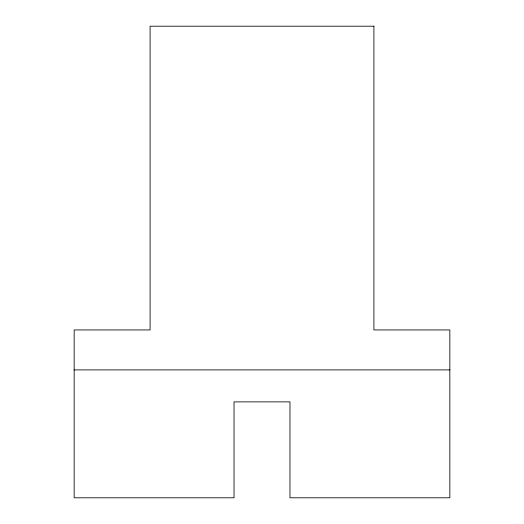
<?xml version="1.0" encoding="UTF-8"?>
<svg xmlns="http://www.w3.org/2000/svg" width="524" height="524" viewBox="0 0 524 524"><rect width="100%" height="100%" fill="white"/><g stroke="black" fill="none" stroke-linecap="round" stroke-linejoin="round"><path stroke-width="0.79" d="M74.159 369.911L449.841 369.911M373.907 26.2L150.093 26.2L150.093 329.943L74.159 329.943L74.159 497.8L234.025 497.8L234.025 401.882L289.975 401.882L289.975 497.8L449.841 497.8L449.841 329.943L373.907 329.943L373.907 26.2"/></g></svg>
